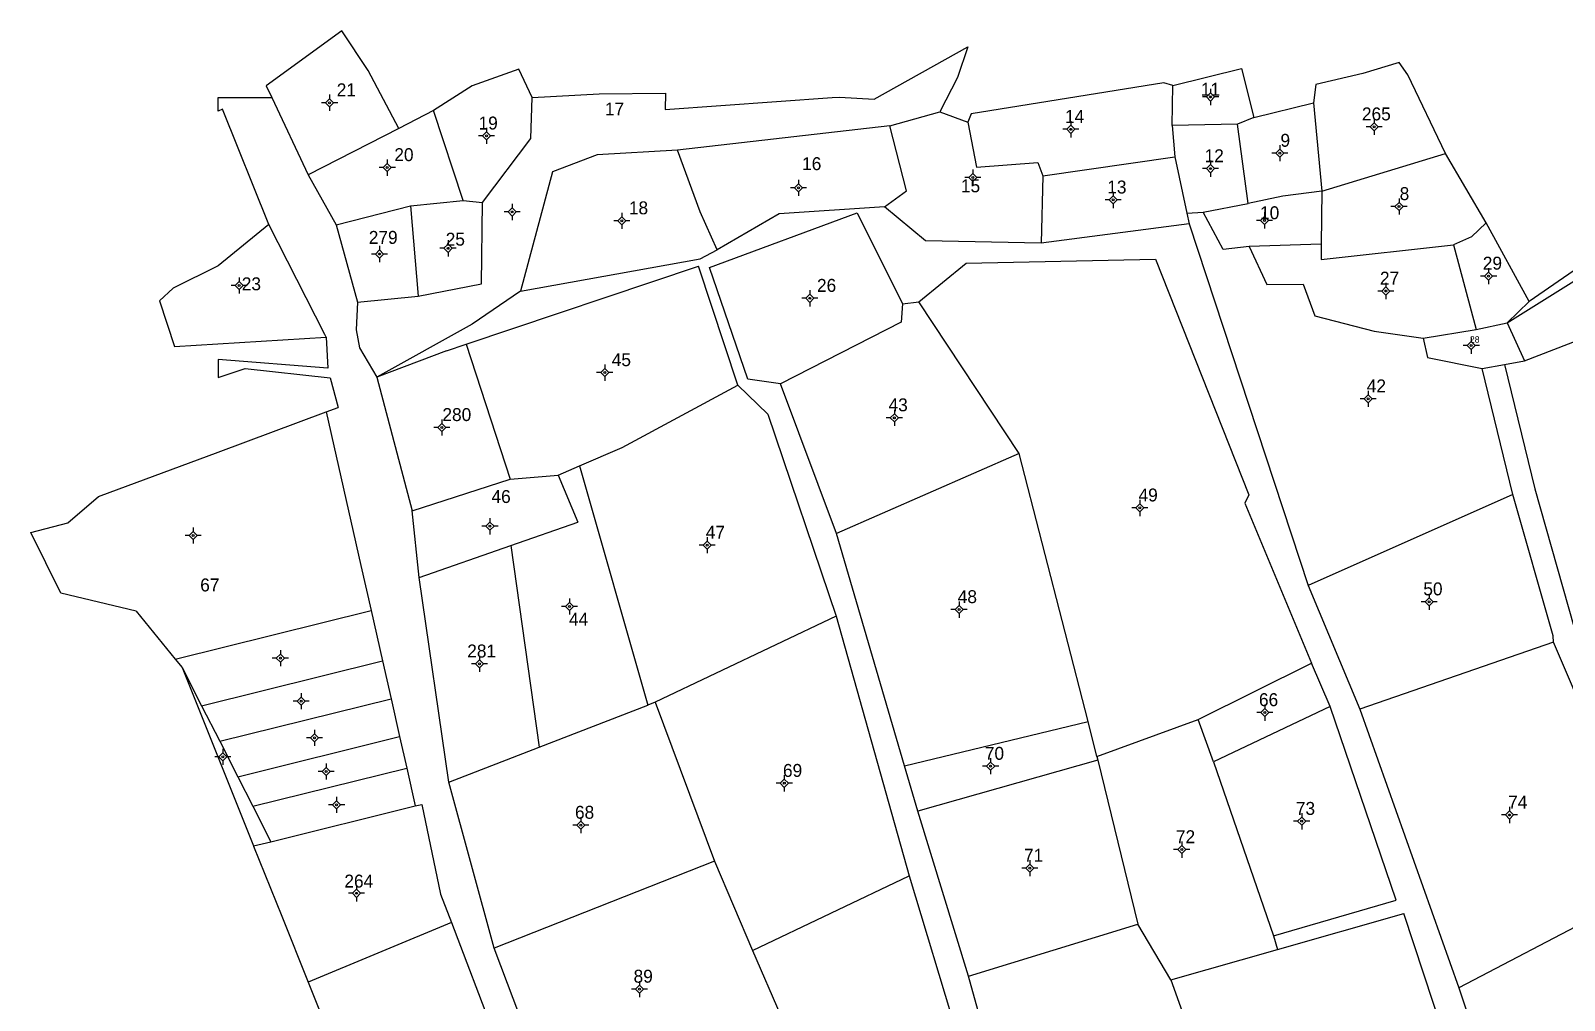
# Model space of a CAD drawing. Extents: x 364958 to 365522, y 1839430 to 1840018.
# Drawn here: x 364971 to 365208.3, y 1839860.4 to 1840010.4 of the extents above; entities that cross this region are included whole.
import ezdxf

# ---------------------------------------------------------------- set-up
doc = ezdxf.new("R2010")
doc.units = 0
for name, color, linetype in [('Level 10', 7, 'Continuous'), ('Level 11', 7, 'Continuous'), ('Level 15', 7, 'Continuous')]:
    doc.layers.add(name, color=color, linetype=linetype)

msp = doc.modelspace()

# ---------------------------------------------------------------- linework, layer by layer
at = {"layer": 'Level 10'}
for p, q in [((365019.16, 1840010.35), (365007.44, 1840001.81)), ((365023.2, 1840004.21), (365019.16, 1840010.35)), ((365101.5, 1839999.78), (365116.02, 1840007.84)), ((365116.02, 1840007.84), (365114.39, 1840003.13)), ((365027.95, 1839995.25), (365023.2, 1840004.21)), ((365046.56, 1840004.38), (365039.32, 1840001.81)), ((365048.62, 1840000), (365046.56, 1840004.38)), ((365147.7, 1840001.89), (365158.36, 1840004.52)), ((365158.36, 1840004.52), (365160.23, 1839996.94)), ((365177.1, 1840003.71), (365169.86, 1840002.01)), ((365182.75, 1840005.45), (365177.1, 1840003.71)), ((365184.05, 1840003.54), (365182.75, 1840005.45)), ((365007.44, 1840001.81), (365008.3, 1840000)), ((365039.32, 1840001.81), (365033.32, 1839998.02)), ((365114.39, 1840003.13), (365111.68, 1839997.8)), ((365146.33, 1840002.3), (365116.53, 1839997.48)), ((365147.7, 1840001.89), (365146.33, 1840002.3)), ((365147.62, 1839995.68), (365147.7, 1840001.89)), ((365169.86, 1840002.01), (365169.49, 1839999.17)), ((365189.89, 1839991.37), (365184.05, 1840003.54)), ((365000, 1839997.9), (365000, 1840000)), ((365000, 1840000), (365008.3, 1840000)), ((365008.3, 1840000), (365013.95, 1839988.07)), ((365048.4, 1839993.69), (365048.62, 1840000)), ((365048.62, 1840000), (365058.94, 1840000.6)), ((365058.94, 1840000.6), (365069.21, 1840000.68)), ((365069.21, 1840000.68), (365069.18, 1839998.19)), ((365069.18, 1839998.19), (365095.03, 1840000)), ((365095.03, 1840000), (365096.17, 1840000.08)), ((365096.17, 1840000.08), (365101.5, 1839999.78)), ((365160.23, 1839996.94), (365169.49, 1839999.17)), ((365169.49, 1839999.17), (365170.76, 1839985.52)), ((365248.58, 1840000), (365202.87, 1839968.48)), ((365000.67, 1839998.23), (365000, 1839997.9)), ((365007.88, 1839980.37), (365000.67, 1839998.23)), ((365033.32, 1839998.02), (365027.95, 1839995.25)), ((365037.91, 1839984.08), (365033.32, 1839998.02)), ((365103.94, 1839995.65), (365111.68, 1839997.8)), ((365111.68, 1839997.8), (365115.98, 1839996.2)), ((365116.53, 1839997.48), (365115.98, 1839996.2)), ((365160.23, 1839996.94), (365157.73, 1839995.89)), ((365027.95, 1839995.25), (365013.95, 1839988.07)), ((365103.94, 1839995.65), (365071.09, 1839991.87)), ((365106.5, 1839985.61), (365103.94, 1839995.65)), ((365115.98, 1839996.2), (365117.34, 1839989.26)), ((365157.73, 1839995.89), (365147.62, 1839995.68)), ((365147.62, 1839995.68), (365148.03, 1839990.87)), ((365159.37, 1839983.64), (365157.73, 1839995.89)), ((365199.46, 1839965.2), (365248.01, 1839995.48)), ((365040.89, 1839983.77), (365048.4, 1839993.69)), ((365071.09, 1839991.87), (365058.67, 1839991.17)), ((365074.59, 1839982.33), (365071.09, 1839991.87)), ((365058.67, 1839991.17), (365051.76, 1839988.52)), ((365117.34, 1839989.26), (365126.82, 1839989.98)), ((365126.82, 1839989.98), (365127.59, 1839987.89)), ((365127.59, 1839987.89), (365148.03, 1839990.87)), ((365148.03, 1839990.87), (365149.9, 1839982.14)), ((365170.76, 1839985.52), (365189.89, 1839991.37)), ((365196.17, 1839980.64), (365189.89, 1839991.37)), ((365013.95, 1839988.07), (365018.29, 1839980.35)), ((365051.76, 1839988.52), (365046.81, 1839970.05)), ((365127.59, 1839987.89), (365127.33, 1839977.5)), ((365103.13, 1839983.11), (365106.5, 1839985.61)), ((365164.71, 1839984.78), (365159.37, 1839983.64)), ((365170.76, 1839985.52), (365164.71, 1839984.78)), ((365170.76, 1839985.52), (365170.67, 1839977.36)), ((365018.29, 1839980.35), (365029.79, 1839983.27)), ((365029.79, 1839983.27), (365037.91, 1839984.08)), ((365029.79, 1839983.27), (365030.94, 1839969.31)), ((365037.91, 1839984.08), (365040.89, 1839983.77)), ((365040.78, 1839971.2), (365040.89, 1839983.77)), ((365077.21, 1839976.46), (365074.59, 1839982.33)), ((365076.02, 1839973.72), (365098.87, 1839982.21)), ((365103.13, 1839983.11), (365086.82, 1839982.01)), ((365098.87, 1839982.21), (365105.9, 1839968.11)), ((365109.46, 1839977.86), (365103.13, 1839983.11)), ((365149.9, 1839982.14), (365152.41, 1839982.3)), ((365152.41, 1839982.3), (365159.37, 1839983.64)), ((365155.5, 1839976.52), (365152.41, 1839982.3)), ((365007.88, 1839980.37), (365000, 1839974)), ((365016.52, 1839963.38), (365007.88, 1839980.37)), ((365018.29, 1839980.35), (365021.56, 1839968.36)), ((365086.82, 1839982.01), (365077.21, 1839976.46)), ((365150.24, 1839980.47), (365127.33, 1839977.5)), ((365149.9, 1839982.14), (365150.24, 1839980.47)), ((365150.24, 1839980.47), (365168.63, 1839924.55)), ((365196.17, 1839980.64), (365193.92, 1839978.45)), ((365202.87, 1839968.48), (365196.17, 1839980.64)), ((365127.33, 1839977.5), (365109.46, 1839977.86)), ((365193.92, 1839978.45), (365191.15, 1839977.22)), ((365046.81, 1839970.05), (365074.59, 1839975.09)), ((365074.59, 1839975.09), (365077.21, 1839976.46)), ((365159.51, 1839976.96), (365155.5, 1839976.52)), ((365170.67, 1839977.36), (365159.51, 1839976.96)), ((365159.51, 1839976.96), (365162.26, 1839971.09)), ((365170.67, 1839977.36), (365170.64, 1839974.97)), ((365170.64, 1839974.97), (365191.15, 1839977.22)), ((365191.15, 1839977.22), (365194.63, 1839964.17)), ((365000, 1839974), (364993.04, 1839970.54)), ((365038.4, 1839961.9), (365074.34, 1839973.94)), ((365080.44, 1839955.53), (365074.34, 1839973.94)), ((365081.94, 1839956.49), (365076.02, 1839973.72)), ((365108.44, 1839968.42), (365115.73, 1839974.39)), ((365115.73, 1839974.39), (365145.03, 1839975)), ((365145.03, 1839975), (365159.45, 1839938.57)), ((364993.04, 1839970.54), (364990.92, 1839968.6)), ((365030.94, 1839969.31), (365040.78, 1839971.2)), ((365162.26, 1839971.09), (365167.9, 1839971.15)), ((365167.9, 1839971.15), (365169.69, 1839966.27)), ((364990.92, 1839968.6), (364993.27, 1839961.5)), ((365021.56, 1839968.36), (365021.37, 1839964.07)), ((365021.56, 1839968.36), (365030.94, 1839969.31)), ((365046.81, 1839970.05), (365039.3, 1839964.96)), ((365105.9, 1839968.11), (365105.7, 1839965.3)), ((365105.9, 1839968.11), (365108.44, 1839968.42)), ((365123.92, 1839944.99), (365108.44, 1839968.42)), ((365199.46, 1839965.2), (365202.87, 1839968.48)), ((365169.69, 1839966.27), (365178.84, 1839963.89)), ((365202.11, 1839959.31), (365221.9, 1839966.92)), ((365016.73, 1839962.96), (365016.52, 1839963.38)), ((365021.37, 1839964.07), (365021.9, 1839961.3)), ((365039.3, 1839964.96), (365024.58, 1839956.8)), ((365105.7, 1839965.3), (365087.03, 1839955.73)), ((365178.84, 1839963.89), (365186.47, 1839962.83)), ((365186.47, 1839962.83), (365194.63, 1839964.17)), ((365194.63, 1839964.17), (365199.46, 1839965.2)), ((365199.46, 1839965.2), (365202.11, 1839959.31)), ((364993.27, 1839961.5), (365016.73, 1839962.96)), ((365016.73, 1839962.96), (365017.01, 1839958.16)), ((365021.9, 1839961.3), (365024.58, 1839956.8)), ((365035.32, 1839960.87), (365024.58, 1839956.8)), ((365035.32, 1839960.87), (365038.4, 1839961.9)), ((365038.4, 1839961.9), (365045.19, 1839941.02)), ((365186.47, 1839962.83), (365187.13, 1839959.82)), ((365017.01, 1839958.16), (365000, 1839959.49)), ((365000, 1839959.49), (365000, 1839956.74)), ((365187.13, 1839959.82), (365195.58, 1839958.13)), ((365195.58, 1839958.13), (365199.02, 1839958.75)), ((365199.02, 1839958.75), (365202.11, 1839959.31)), ((365199.02, 1839958.75), (365203.72, 1839939.49)), ((365000, 1839956.74), (365004.22, 1839958.12)), ((365004.22, 1839958.12), (365017.33, 1839956.69)), ((365017.33, 1839956.69), (365018.59, 1839952.08)), ((365024.58, 1839956.8), (365030.04, 1839936.09)), ((365087.03, 1839955.73), (365081.94, 1839956.49)), ((365200.32, 1839938.66), (365195.58, 1839958.13)), ((365062.5, 1839945.9), (365080.44, 1839955.53)), ((365080.44, 1839955.53), (365085.06, 1839951.05)), ((365095.7, 1839932.59), (365087.03, 1839955.73)), ((365000, 1839945.17), (365016.74247, 1839951.39326)), ((365016.74247, 1839951.39326), (365018.59, 1839952.08)), ((365016.74247, 1839951.39326), (365022.11, 1839927.68)), ((365085.06, 1839951.05), (365095.63, 1839919.81)), ((364981.51, 1839938.3), (365000, 1839945.17)), ((365055.9, 1839943.05), (365062.5, 1839945.9)), ((365123.92, 1839944.99), (365095.7, 1839932.59)), ((365134.6, 1839903.55), (365123.92, 1839944.99)), ((365052.62, 1839941.63), (365055.9, 1839943.05)), ((365055.9, 1839943.05), (365066.47, 1839906.08)), ((365030.04, 1839936.09), (365045.19, 1839941.02)), ((365045.19, 1839941.02), (365052.62, 1839941.63)), ((365052.62, 1839941.63), (365055.68, 1839934.36)), ((364976.76, 1839934.26), (364981.51, 1839938.3)), ((365159.45, 1839938.57), (365158.83, 1839937.32)), ((365158.83, 1839937.32), (365169.15, 1839912.54)), ((365200.32, 1839938.66), (365168.63, 1839924.55)), ((365206.57, 1839916.77), (365200.32, 1839938.66)), ((365203.72, 1839939.49), (365209.75, 1839918.22)), ((365031.11, 1839925.82), (365030.04, 1839936.09)), ((364971.01, 1839932.77), (364976.76, 1839934.26)), ((364975.67, 1839923.38), (364971.01, 1839932.77)), ((365045.28, 1839930.74), (365055.68, 1839934.36)), ((365106.2, 1839896.69), (365095.7, 1839932.59)), ((365031.11, 1839925.82), (365045.28, 1839930.74)), ((365045.28, 1839930.74), (365049.68, 1839899.58)), ((365022.11, 1839927.68), (365023.68318, 1839920.71079)), ((365035.69, 1839894.16), (365031.11, 1839925.82)), ((364987.34, 1839920.57), (364975.67, 1839923.38)), ((365168.63, 1839924.55), (365176.64, 1839905.43)), ((364987.34, 1839920.57), (364993.36424, 1839913.19857)), ((364993.36424, 1839913.19857), (365023.68318, 1839920.71079)), ((365023.68318, 1839920.71079), (365025.44654, 1839912.89914)), ((365095.63, 1839919.81), (365067.65, 1839906.54)), ((365095.63, 1839919.81), (365106.92, 1839879.69)), ((365206.61, 1839915.79), (365176.64, 1839905.43)), ((365206.61, 1839915.79), (365206.57, 1839916.77)), ((365212.6, 1839901.83), (365206.61, 1839915.79)), ((364993.36424, 1839913.19857), (364994.45, 1839911.87)), ((364994.45, 1839911.87), (365005.5, 1839884.29)), ((364994.45, 1839911.87), (364997.46001, 1839905.96616)), ((364997.46001, 1839905.96616), (365025.44654, 1839912.89914)), ((365025.44654, 1839912.89914), (365026.76705, 1839907.04927)), ((365151.65, 1839903.87), (365169.15, 1839912.54)), ((365172.08, 1839905.83), (365169.15, 1839912.54)), ((365000.25739, 1839900.4794), (365026.76705, 1839907.04927)), ((365026.76705, 1839907.04927), (365028.08756, 1839901.1994)), ((365067.65, 1839906.54), (365066.47, 1839906.08)), ((365067.65, 1839906.54), (365076.8, 1839881.92)), ((364997.46001, 1839905.96616), (365000.25739, 1839900.4794)), ((365049.68, 1839899.58), (365066.47, 1839906.08)), ((365172.08, 1839905.83), (365154.02, 1839897.28)), ((365182.29, 1839875.92), (365172.08, 1839905.83)), ((365176.64, 1839905.43), (365191.94, 1839862.37)), ((365106.2, 1839896.69), (365134.6, 1839903.55)), ((365135.98, 1839898.12), (365134.6, 1839903.55)), ((365135.98, 1839898.12), (365151.65, 1839903.87)), ((365154.02, 1839897.28), (365151.65, 1839903.87)), ((365000.25739, 1839900.4794), (365003.05365, 1839894.99481)), ((365003.05365, 1839894.99481), (365028.08756, 1839901.1994)), ((365028.08756, 1839901.1994), (365029.18692, 1839896.32924)), ((365035.69, 1839894.16), (365049.68, 1839899.58)), ((365136.12, 1839897.54), (365108.28, 1839889.68)), ((365135.98, 1839898.12), (365136.12, 1839897.54)), ((365136.12, 1839897.54), (365142.32, 1839872.22)), ((365154.02, 1839897.28), (365163.28, 1839870.39)), ((365003.05365, 1839894.99481), (365005.38178, 1839890.42842)), ((365005.38178, 1839890.42842), (365029.18692, 1839896.32924)), ((365029.18692, 1839896.32924), (365030.50743, 1839890.47936)), ((365108.28, 1839889.68), (365106.2, 1839896.69)), ((365042.74, 1839868.47), (365035.69, 1839894.16)), ((365005.38178, 1839890.42842), (365008.17902, 1839884.94192)), ((365008.17902, 1839884.94192), (365030.50743, 1839890.47936)), ((365030.50743, 1839890.47936), (365031.50242, 1839890.72612)), ((365031.50242, 1839890.72612), (365034.42, 1839876.86)), ((365116.11, 1839864.17), (365108.28, 1839889.68)), ((365005.5, 1839884.29), (365008.17902, 1839884.94192)), ((365005.5, 1839884.29), (365005.50455, 1839884.27865)), ((365005.50455, 1839884.27865), (365009.85, 1839873.43)), ((365076.8, 1839881.92), (365042.74, 1839868.47)), ((365076.8, 1839881.92), (365082.71, 1839868.14)), ((365082.71, 1839868.14), (365106.92, 1839879.69)), ((365106.92, 1839879.69), (365117.85, 1839843.44)), ((365034.42, 1839876.86), (365036.1, 1839872.47)), ((365163.28, 1839870.39), (365182.29, 1839875.92)), ((365221.23, 1839877.63), (365191.94, 1839862.37)), ((365009.85, 1839873.43), (365013.94, 1839863.22)), ((365163.92, 1839868.29), (365183.44, 1839873.84)), ((365194.61, 1839840.06), (365183.44, 1839873.84)), ((365036.1, 1839872.47), (365013.94, 1839863.22)), ((365036.1, 1839872.47), (365052.9991, 1839828.28236)), ((365116.11, 1839864.17), (365142.32, 1839872.22)), ((365147.42, 1839863.59), (365142.32, 1839872.22)), ((365052.55, 1839842.38), (365042.74, 1839868.47)), ((365163.28, 1839870.39), (365163.92, 1839868.29)), ((365082.71, 1839868.14), (365087.05, 1839858.03)), ((365147.42, 1839863.59), (365163.92, 1839868.29)), ((365122.49, 1839841.1), (365116.11, 1839864.17)), ((365147.42, 1839863.59), (365152.57, 1839849.26)), ((365013.94, 1839863.22), (365021, 1839845.58)), ((365191.94, 1839862.37), (365201.98, 1839832.9))]:
    msp.add_line(p, q, dxfattribs=at)
at = {"layer": 'Level 11'}
for p, q in [((365153.56, 1840001.35), (365153.56, 1840000.725)), ((365016.635, 1839999.21), (365016.01, 1839999.21)), ((365017.26, 1839999.835), (365016.635, 1839999.21)), ((365016.635, 1839999.21), (365017.26, 1839998.585)), ((365017.26, 1840000.46), (365017.26, 1839999.835)), ((365017.885, 1839999.21), (365017.26, 1839999.835)), ((365017.26, 1839998.585), (365017.885, 1839999.21)), ((365018.51, 1839999.21), (365017.885, 1839999.21)), ((365152.935, 1840000.1), (365152.31, 1840000.1)), ((365153.56, 1840000.725), (365152.935, 1840000.1)), ((365152.935, 1840000.1), (365153.56, 1839999.475)), ((365154.185, 1840000.1), (365153.56, 1840000.725)), ((365153.56, 1839999.475), (365154.185, 1840000.1)), ((365153.56, 1839999.475), (365153.56, 1839998.85)), ((365154.81, 1840000.1), (365154.185, 1840000.1)), ((365017.26, 1839998.585), (365017.26, 1839997.96)), ((365178.87, 1839996.73), (365178.87, 1839996.105)), ((365040.895, 1839994.08), (365040.27, 1839994.08)), ((365041.52, 1839994.705), (365040.895, 1839994.08)), ((365040.895, 1839994.08), (365041.52, 1839993.455)), ((365041.52, 1839995.33), (365041.52, 1839994.705)), ((365042.145, 1839994.08), (365041.52, 1839994.705)), ((365041.52, 1839993.455), (365042.145, 1839994.08)), ((365042.77, 1839994.08), (365042.145, 1839994.08)), ((365131.305, 1839995.1), (365130.68, 1839995.1)), ((365131.93, 1839995.725), (365131.305, 1839995.1)), ((365131.305, 1839995.1), (365131.93, 1839994.475)), ((365131.93, 1839996.35), (365131.93, 1839995.725)), ((365132.555, 1839995.1), (365131.93, 1839995.725)), ((365131.93, 1839994.475), (365132.555, 1839995.1)), ((365131.93, 1839994.475), (365131.93, 1839993.85)), ((365133.18, 1839995.1), (365132.555, 1839995.1)), ((365178.245, 1839995.48), (365177.62, 1839995.48)), ((365178.87, 1839996.105), (365178.245, 1839995.48)), ((365178.245, 1839995.48), (365178.87, 1839994.855)), ((365179.495, 1839995.48), (365178.87, 1839996.105)), ((365178.87, 1839994.855), (365179.495, 1839995.48)), ((365178.87, 1839994.855), (365178.87, 1839994.23)), ((365180.12, 1839995.48), (365179.495, 1839995.48)), ((365041.52, 1839993.455), (365041.52, 1839992.83)), ((365164.27, 1839992.025), (365163.645, 1839991.4)), ((365164.27, 1839992.65), (365164.27, 1839992.025)), ((365164.895, 1839991.4), (365164.27, 1839992.025)), ((365026.18, 1839989.805), (365025.555, 1839989.18)), ((365026.18, 1839990.43), (365026.18, 1839989.805)), ((365026.805, 1839989.18), (365026.18, 1839989.805)), ((365153.54, 1839989.645), (365152.915, 1839989.02)), ((365153.54, 1839990.27), (365153.54, 1839989.645)), ((365154.165, 1839989.02), (365153.54, 1839989.645)), ((365163.645, 1839991.4), (365163.02, 1839991.4)), ((365163.645, 1839991.4), (365164.27, 1839990.775)), ((365164.27, 1839990.775), (365164.895, 1839991.4)), ((365164.27, 1839990.775), (365164.27, 1839990.15)), ((365165.52, 1839991.4), (365164.895, 1839991.4)), ((365025.555, 1839989.18), (365024.93, 1839989.18)), ((365025.555, 1839989.18), (365026.18, 1839988.555)), ((365026.18, 1839988.555), (365026.805, 1839989.18)), ((365026.18, 1839988.555), (365026.18, 1839987.93)), ((365027.43, 1839989.18), (365026.805, 1839989.18)), ((365089.8, 1839987.31), (365089.8, 1839986.685)), ((365116.155, 1839987.65), (365115.53, 1839987.65)), ((365116.78, 1839988.275), (365116.155, 1839987.65)), ((365116.155, 1839987.65), (365116.78, 1839987.025)), ((365116.78, 1839988.9), (365116.78, 1839988.275)), ((365117.405, 1839987.65), (365116.78, 1839988.275)), ((365116.78, 1839987.025), (365117.405, 1839987.65)), ((365116.78, 1839987.025), (365116.78, 1839986.4)), ((365118.03, 1839987.65), (365117.405, 1839987.65)), ((365152.915, 1839989.02), (365152.29, 1839989.02)), ((365152.915, 1839989.02), (365153.54, 1839988.395)), ((365153.54, 1839988.395), (365154.165, 1839989.02)), ((365153.54, 1839988.395), (365153.54, 1839987.77)), ((365154.79, 1839989.02), (365154.165, 1839989.02)), ((365089.175, 1839986.06), (365088.55, 1839986.06)), ((365089.8, 1839986.685), (365089.175, 1839986.06)), ((365089.175, 1839986.06), (365089.8, 1839985.435)), ((365090.425, 1839986.06), (365089.8, 1839986.685)), ((365089.8, 1839985.435), (365090.425, 1839986.06)), ((365089.8, 1839985.435), (365089.8, 1839984.81)), ((365091.05, 1839986.06), (365090.425, 1839986.06)), ((365138.48, 1839984.805), (365137.855, 1839984.18)), ((365138.48, 1839985.43), (365138.48, 1839984.805)), ((365139.105, 1839984.18), (365138.48, 1839984.805)), ((365044.865, 1839982.32), (365044.24, 1839982.32)), ((365045.49, 1839982.945), (365044.865, 1839982.32)), ((365044.865, 1839982.32), (365045.49, 1839981.695)), ((365045.49, 1839983.57), (365045.49, 1839982.945)), ((365046.115, 1839982.32), (365045.49, 1839982.945)), ((365045.49, 1839981.695), (365046.115, 1839982.32)), ((365046.74, 1839982.32), (365046.115, 1839982.32)), ((365062.47, 1839982.21), (365062.47, 1839981.585)), ((365137.855, 1839984.18), (365137.23, 1839984.18)), ((365137.855, 1839984.18), (365138.48, 1839983.555)), ((365138.48, 1839983.555), (365139.105, 1839984.18)), ((365138.48, 1839983.555), (365138.48, 1839982.93)), ((365139.73, 1839984.18), (365139.105, 1839984.18)), ((365161.9, 1839982.27), (365161.9, 1839981.645)), ((365182.085, 1839983.17), (365181.46, 1839983.17)), ((365182.71, 1839983.795), (365182.085, 1839983.17)), ((365182.085, 1839983.17), (365182.71, 1839982.545)), ((365182.71, 1839984.42), (365182.71, 1839983.795)), ((365183.335, 1839983.17), (365182.71, 1839983.795)), ((365182.71, 1839982.545), (365183.335, 1839983.17)), ((365182.71, 1839982.545), (365182.71, 1839981.92)), ((365183.96, 1839983.17), (365183.335, 1839983.17)), ((365045.49, 1839981.695), (365045.49, 1839981.07)), ((365061.845, 1839980.96), (365061.22, 1839980.96)), ((365062.47, 1839981.585), (365061.845, 1839980.96)), ((365061.845, 1839980.96), (365062.47, 1839980.335)), ((365063.095, 1839980.96), (365062.47, 1839981.585)), ((365062.47, 1839980.335), (365063.095, 1839980.96)), ((365062.47, 1839980.335), (365062.47, 1839979.71)), ((365063.72, 1839980.96), (365063.095, 1839980.96)), ((365161.275, 1839981.02), (365160.65, 1839981.02)), ((365161.9, 1839981.645), (365161.275, 1839981.02)), ((365161.275, 1839981.02), (365161.9, 1839980.395)), ((365162.525, 1839981.02), (365161.9, 1839981.645)), ((365161.9, 1839980.395), (365162.525, 1839981.02)), ((365161.9, 1839980.395), (365161.9, 1839979.77)), ((365163.15, 1839981.02), (365162.525, 1839981.02)), ((365035.58, 1839977.95), (365035.58, 1839977.325)), ((365024.345, 1839975.82), (365023.72, 1839975.82)), ((365024.97, 1839976.445), (365024.345, 1839975.82)), ((365024.345, 1839975.82), (365024.97, 1839975.195)), ((365024.97, 1839977.07), (365024.97, 1839976.445)), ((365025.595, 1839975.82), (365024.97, 1839976.445)), ((365024.97, 1839975.195), (365025.595, 1839975.82)), ((365024.97, 1839975.195), (365024.97, 1839974.57)), ((365026.22, 1839975.82), (365025.595, 1839975.82)), ((365034.955, 1839976.7), (365034.33, 1839976.7)), ((365035.58, 1839977.325), (365034.955, 1839976.7)), ((365034.955, 1839976.7), (365035.58, 1839976.075)), ((365036.205, 1839976.7), (365035.58, 1839977.325)), ((365035.58, 1839976.075), (365036.205, 1839976.7)), ((365035.58, 1839976.075), (365035.58, 1839975.45)), ((365036.83, 1839976.7), (365036.205, 1839976.7)), ((365196.57, 1839973.025), (365195.945, 1839972.4)), ((365196.57, 1839973.65), (365196.57, 1839973.025)), ((365197.195, 1839972.4), (365196.57, 1839973.025)), ((365002.635, 1839970.94), (365002.01, 1839970.94)), ((365003.26, 1839971.565), (365002.635, 1839970.94)), ((365002.635, 1839970.94), (365003.26, 1839970.315)), ((365003.26, 1839972.19), (365003.26, 1839971.565)), ((365003.885, 1839970.94), (365003.26, 1839971.565)), ((365003.26, 1839970.315), (365003.885, 1839970.94)), ((365004.51, 1839970.94), (365003.885, 1839970.94)), ((365180.67, 1839970.725), (365180.045, 1839970.1)), ((365180.67, 1839971.35), (365180.67, 1839970.725)), ((365181.295, 1839970.1), (365180.67, 1839970.725)), ((365195.945, 1839972.4), (365195.32, 1839972.4)), ((365195.945, 1839972.4), (365196.57, 1839971.775)), ((365196.57, 1839971.775), (365197.195, 1839972.4)), ((365196.57, 1839971.775), (365196.57, 1839971.15)), ((365197.82, 1839972.4), (365197.195, 1839972.4)), ((365003.26, 1839970.315), (365003.26, 1839969.69)), ((365090.935, 1839968.97), (365090.31, 1839968.97)), ((365091.56, 1839969.595), (365090.935, 1839968.97)), ((365090.935, 1839968.97), (365091.56, 1839968.345)), ((365091.56, 1839970.22), (365091.56, 1839969.595)), ((365092.185, 1839968.97), (365091.56, 1839969.595)), ((365091.56, 1839968.345), (365092.185, 1839968.97)), ((365091.56, 1839968.345), (365091.56, 1839967.72)), ((365092.81, 1839968.97), (365092.185, 1839968.97)), ((365180.045, 1839970.1), (365179.42, 1839970.1)), ((365180.045, 1839970.1), (365180.67, 1839969.475)), ((365180.67, 1839969.475), (365181.295, 1839970.1)), ((365180.67, 1839969.475), (365180.67, 1839968.85)), ((365181.92, 1839970.1), (365181.295, 1839970.1)), ((365193.265, 1839961.66), (365192.64, 1839961.66)), ((365193.89, 1839962.285), (365193.265, 1839961.66)), ((365193.265, 1839961.66), (365193.89, 1839961.035)), ((365193.89, 1839962.91), (365193.89, 1839962.285)), ((365194.515, 1839961.66), (365193.89, 1839962.285)), ((365193.89, 1839961.035), (365194.515, 1839961.66)), ((365193.89, 1839961.035), (365193.89, 1839960.41)), ((365195.14, 1839961.66), (365194.515, 1839961.66)), ((365059.82, 1839958.73), (365059.82, 1839958.105)), ((365059.195, 1839957.48), (365058.57, 1839957.48)), ((365059.82, 1839958.105), (365059.195, 1839957.48)), ((365059.195, 1839957.48), (365059.82, 1839956.855)), ((365060.445, 1839957.48), (365059.82, 1839958.105)), ((365059.82, 1839956.855), (365060.445, 1839957.48)), ((365059.82, 1839956.855), (365059.82, 1839956.23)), ((365061.07, 1839957.48), (365060.445, 1839957.48)), ((365177.93, 1839954.045), (365177.305, 1839953.42)), ((365177.93, 1839954.67), (365177.93, 1839954.045)), ((365178.555, 1839953.42), (365177.93, 1839954.045)), ((365104.63, 1839951.75), (365104.63, 1839951.125)), ((365177.305, 1839953.42), (365176.68, 1839953.42)), ((365177.305, 1839953.42), (365177.93, 1839952.795)), ((365177.93, 1839952.795), (365178.555, 1839953.42)), ((365177.93, 1839952.795), (365177.93, 1839952.17)), ((365179.18, 1839953.42), (365178.555, 1839953.42)), ((365033.995, 1839949), (365033.37, 1839949)), ((365034.62, 1839949.625), (365033.995, 1839949)), ((365033.995, 1839949), (365034.62, 1839948.375)), ((365034.62, 1839950.25), (365034.62, 1839949.625)), ((365035.245, 1839949), (365034.62, 1839949.625)), ((365034.62, 1839948.375), (365035.245, 1839949)), ((365035.87, 1839949), (365035.245, 1839949)), ((365104.005, 1839950.5), (365103.38, 1839950.5)), ((365104.63, 1839951.125), (365104.005, 1839950.5)), ((365104.005, 1839950.5), (365104.63, 1839949.875)), ((365105.255, 1839950.5), (365104.63, 1839951.125)), ((365104.63, 1839949.875), (365105.255, 1839950.5)), ((365104.63, 1839949.875), (365104.63, 1839949.25)), ((365105.88, 1839950.5), (365105.255, 1839950.5)), ((365034.62, 1839948.375), (365034.62, 1839947.75)), ((365142.62, 1839937.185), (365141.995, 1839936.56)), ((365142.62, 1839937.81), (365142.62, 1839937.185)), ((365143.245, 1839936.56), (365142.62, 1839937.185)), ((365042.07, 1839934.97), (365042.07, 1839934.345)), ((365141.995, 1839936.56), (365141.37, 1839936.56)), ((365141.995, 1839936.56), (365142.62, 1839935.935)), ((365142.62, 1839935.935), (365143.245, 1839936.56)), ((365142.62, 1839935.935), (365142.62, 1839935.31)), ((365143.87, 1839936.56), (365143.245, 1839936.56)), ((364996.16, 1839932.925), (364995.535, 1839932.3)), ((364996.16, 1839933.55), (364996.16, 1839932.925)), ((364996.785, 1839932.3), (364996.16, 1839932.925)), ((365041.445, 1839933.72), (365040.82, 1839933.72)), ((365042.07, 1839934.345), (365041.445, 1839933.72)), ((365041.445, 1839933.72), (365042.07, 1839933.095)), ((365042.695, 1839933.72), (365042.07, 1839934.345)), ((365042.07, 1839933.095), (365042.695, 1839933.72)), ((365042.07, 1839933.095), (365042.07, 1839932.47)), ((365043.32, 1839933.72), (365042.695, 1839933.72)), ((364995.535, 1839932.3), (364994.91, 1839932.3)), ((364995.535, 1839932.3), (364996.16, 1839931.675)), ((364996.16, 1839931.675), (364996.785, 1839932.3)), ((364996.16, 1839931.675), (364996.16, 1839931.05)), ((364997.41, 1839932.3), (364996.785, 1839932.3)), ((365075.035, 1839930.81), (365074.41, 1839930.81)), ((365075.66, 1839931.435), (365075.035, 1839930.81)), ((365075.035, 1839930.81), (365075.66, 1839930.185)), ((365075.66, 1839932.06), (365075.66, 1839931.435)), ((365076.285, 1839930.81), (365075.66, 1839931.435)), ((365075.66, 1839930.185), (365076.285, 1839930.81)), ((365075.66, 1839930.185), (365075.66, 1839929.56)), ((365076.91, 1839930.81), (365076.285, 1839930.81)), ((365187.37, 1839923.29), (365187.37, 1839922.665)), ((365053.735, 1839921.32), (365053.11, 1839921.32)), ((365054.36, 1839921.945), (365053.735, 1839921.32)), ((365053.735, 1839921.32), (365054.36, 1839920.695)), ((365054.36, 1839922.57), (365054.36, 1839921.945)), ((365054.985, 1839921.32), (365054.36, 1839921.945)), ((365054.36, 1839920.695), (365054.985, 1839921.32)), ((365054.36, 1839920.695), (365054.36, 1839920.07)), ((365055.61, 1839921.32), (365054.985, 1839921.32)), ((365114.015, 1839920.84), (365113.39, 1839920.84)), ((365114.64, 1839921.465), (365114.015, 1839920.84)), ((365114.015, 1839920.84), (365114.64, 1839920.215)), ((365114.64, 1839922.09), (365114.64, 1839921.465)), ((365115.265, 1839920.84), (365114.64, 1839921.465)), ((365114.64, 1839920.215), (365115.265, 1839920.84)), ((365115.89, 1839920.84), (365115.265, 1839920.84)), ((365186.745, 1839922.04), (365186.12, 1839922.04)), ((365187.37, 1839922.665), (365186.745, 1839922.04)), ((365186.745, 1839922.04), (365187.37, 1839921.415)), ((365187.995, 1839922.04), (365187.37, 1839922.665)), ((365187.37, 1839921.415), (365187.995, 1839922.04)), ((365187.37, 1839921.415), (365187.37, 1839920.79)), ((365188.62, 1839922.04), (365187.995, 1839922.04)), ((365114.64, 1839920.215), (365114.64, 1839919.59)), ((365009.64, 1839913.965), (365009.015, 1839913.34)), ((365009.64, 1839914.59), (365009.64, 1839913.965)), ((365010.265, 1839913.34), (365009.64, 1839913.965)), ((365040.45, 1839913.7), (365040.45, 1839913.075)), ((365009.015, 1839913.34), (365008.39, 1839913.34)), ((365009.015, 1839913.34), (365009.64, 1839912.715)), ((365009.64, 1839912.715), (365010.265, 1839913.34)), ((365009.64, 1839912.715), (365009.64, 1839912.09)), ((365010.89, 1839913.34), (365010.265, 1839913.34)), ((365039.825, 1839912.45), (365039.2, 1839912.45)), ((365040.45, 1839913.075), (365039.825, 1839912.45)), ((365039.825, 1839912.45), (365040.45, 1839911.825)), ((365041.075, 1839912.45), (365040.45, 1839913.075)), ((365040.45, 1839911.825), (365041.075, 1839912.45)), ((365040.45, 1839911.825), (365040.45, 1839911.2)), ((365041.7, 1839912.45), (365041.075, 1839912.45)), ((365012.225, 1839906.69), (365011.6, 1839906.69)), ((365012.85, 1839907.315), (365012.225, 1839906.69)), ((365012.225, 1839906.69), (365012.85, 1839906.065)), ((365012.85, 1839907.94), (365012.85, 1839907.315)), ((365013.475, 1839906.69), (365012.85, 1839907.315)), ((365012.85, 1839906.065), (365013.475, 1839906.69)), ((365014.1, 1839906.69), (365013.475, 1839906.69)), ((365012.85, 1839906.065), (365012.85, 1839905.44)), ((365161.315, 1839904.91), (365160.69, 1839904.91)), ((365161.94, 1839905.535), (365161.315, 1839904.91)), ((365161.315, 1839904.91), (365161.94, 1839904.285)), ((365161.94, 1839906.16), (365161.94, 1839905.535)), ((365162.565, 1839904.91), (365161.94, 1839905.535)), ((365161.94, 1839904.285), (365162.565, 1839904.91)), ((365161.94, 1839904.285), (365161.94, 1839903.66)), ((365163.19, 1839904.91), (365162.565, 1839904.91)), ((365014.91, 1839901.645), (365014.285, 1839901.02)), ((365014.91, 1839902.27), (365014.91, 1839901.645)), ((365015.535, 1839901.02), (365014.91, 1839901.645)), ((365000.73, 1839899.33), (365000.73, 1839898.705)), ((365014.285, 1839901.02), (365013.66, 1839901.02)), ((365014.285, 1839901.02), (365014.91, 1839900.395)), ((365014.91, 1839900.395), (365015.535, 1839901.02)), ((365014.91, 1839900.395), (365014.91, 1839899.77)), ((365016.16, 1839901.02), (365015.535, 1839901.02)), ((365000.105, 1839898.08), (364999.48, 1839898.08)), ((365000.73, 1839898.705), (365000.105, 1839898.08)), ((365000.105, 1839898.08), (365000.73, 1839897.455)), ((365001.355, 1839898.08), (365000.73, 1839898.705)), ((365000.73, 1839897.455), (365001.355, 1839898.08)), ((365000.73, 1839897.455), (365000.73, 1839896.83)), ((365001.98, 1839898.08), (365001.355, 1839898.08)), ((365016.73, 1839897.06), (365016.73, 1839896.435)), ((365119.53, 1839897.245), (365118.905, 1839896.62)), ((365119.53, 1839897.87), (365119.53, 1839897.245)), ((365120.155, 1839896.62), (365119.53, 1839897.245)), ((365016.105, 1839895.81), (365015.48, 1839895.81)), ((365016.73, 1839896.435), (365016.105, 1839895.81)), ((365016.105, 1839895.81), (365016.73, 1839895.185)), ((365017.355, 1839895.81), (365016.73, 1839896.435)), ((365016.73, 1839895.185), (365017.355, 1839895.81)), ((365016.73, 1839895.185), (365016.73, 1839894.56)), ((365017.98, 1839895.81), (365017.355, 1839895.81)), ((365087.61, 1839894.605), (365086.985, 1839893.98)), ((365087.61, 1839895.23), (365087.61, 1839894.605)), ((365088.235, 1839893.98), (365087.61, 1839894.605)), ((365118.905, 1839896.62), (365118.28, 1839896.62)), ((365118.905, 1839896.62), (365119.53, 1839895.995)), ((365119.53, 1839895.995), (365120.155, 1839896.62)), ((365119.53, 1839895.995), (365119.53, 1839895.37)), ((365120.78, 1839896.62), (365120.155, 1839896.62)), ((365086.985, 1839893.98), (365086.36, 1839893.98)), ((365086.985, 1839893.98), (365087.61, 1839893.355)), ((365087.61, 1839893.355), (365088.235, 1839893.98)), ((365087.61, 1839893.355), (365087.61, 1839892.73)), ((365088.86, 1839893.98), (365088.235, 1839893.98)), ((365017.715, 1839890.64), (365017.09, 1839890.64)), ((365018.34, 1839891.265), (365017.715, 1839890.64)), ((365017.715, 1839890.64), (365018.34, 1839890.015)), ((365018.34, 1839891.89), (365018.34, 1839891.265)), ((365018.965, 1839890.64), (365018.34, 1839891.265)), ((365018.34, 1839890.015), (365018.965, 1839890.64)), ((365018.34, 1839890.015), (365018.34, 1839889.39)), ((365019.59, 1839890.64), (365018.965, 1839890.64)), ((365199.8, 1839889.705), (365199.175, 1839889.08)), ((365199.8, 1839890.33), (365199.8, 1839889.705)), ((365200.425, 1839889.08), (365199.8, 1839889.705)), ((365055.495, 1839887.5), (365054.87, 1839887.5)), ((365056.12, 1839888.125), (365055.495, 1839887.5)), ((365055.495, 1839887.5), (365056.12, 1839886.875)), ((365056.12, 1839888.75), (365056.12, 1839888.125)), ((365056.745, 1839887.5), (365056.12, 1839888.125)), ((365056.12, 1839886.875), (365056.745, 1839887.5)), ((365057.37, 1839887.5), (365056.745, 1839887.5)), ((365167.025, 1839888.11), (365166.4, 1839888.11)), ((365167.65, 1839888.735), (365167.025, 1839888.11)), ((365167.025, 1839888.11), (365167.65, 1839887.485)), ((365167.65, 1839889.36), (365167.65, 1839888.735)), ((365168.275, 1839888.11), (365167.65, 1839888.735)), ((365167.65, 1839887.485), (365168.275, 1839888.11)), ((365167.65, 1839887.485), (365167.65, 1839886.86)), ((365168.9, 1839888.11), (365168.275, 1839888.11)), ((365199.175, 1839889.08), (365198.55, 1839889.08)), ((365199.175, 1839889.08), (365199.8, 1839888.455)), ((365199.8, 1839888.455), (365200.425, 1839889.08)), ((365199.8, 1839888.455), (365199.8, 1839887.83)), ((365201.05, 1839889.08), (365200.425, 1839889.08)), ((365056.12, 1839886.875), (365056.12, 1839886.25)), ((365149.09, 1839884.98), (365149.09, 1839884.355)), ((365148.465, 1839883.73), (365147.84, 1839883.73)), ((365149.09, 1839884.355), (365148.465, 1839883.73)), ((365148.465, 1839883.73), (365149.09, 1839883.105)), ((365149.715, 1839883.73), (365149.09, 1839884.355)), ((365149.09, 1839883.105), (365149.715, 1839883.73)), ((365149.09, 1839883.105), (365149.09, 1839882.48)), ((365150.34, 1839883.73), (365149.715, 1839883.73)), ((365124.975, 1839880.86), (365124.35, 1839880.86)), ((365125.6, 1839881.485), (365124.975, 1839880.86)), ((365124.975, 1839880.86), (365125.6, 1839880.235)), ((365125.6, 1839882.11), (365125.6, 1839881.485)), ((365126.225, 1839880.86), (365125.6, 1839881.485)), ((365125.6, 1839880.235), (365126.225, 1839880.86)), ((365125.6, 1839880.235), (365125.6, 1839879.61)), ((365126.85, 1839880.86), (365126.225, 1839880.86)), ((365021.41, 1839878.22), (365021.41, 1839877.595)), ((365020.785, 1839876.97), (365020.16, 1839876.97)), ((365021.41, 1839877.595), (365020.785, 1839876.97)), ((365020.785, 1839876.97), (365021.41, 1839876.345)), ((365022.035, 1839876.97), (365021.41, 1839877.595)), ((365021.41, 1839876.345), (365022.035, 1839876.97)), ((365021.41, 1839876.345), (365021.41, 1839875.72)), ((365022.66, 1839876.97), (365022.035, 1839876.97)), ((365064.575, 1839862.15), (365063.95, 1839862.15)), ((365065.2, 1839862.775), (365064.575, 1839862.15)), ((365064.575, 1839862.15), (365065.2, 1839861.525)), ((365065.2, 1839863.4), (365065.2, 1839862.775)), ((365065.825, 1839862.15), (365065.2, 1839862.775)), ((365065.2, 1839861.525), (365065.825, 1839862.15)), ((365065.2, 1839861.525), (365065.2, 1839860.9)), ((365066.45, 1839862.15), (365065.825, 1839862.15))]:
    msp.add_line(p, q, dxfattribs=at)
for centre in [(365017.25975, 1839999.21), (365153.55975, 1840000.1), (365041.51975, 1839994.08), (365131.92975, 1839995.1), (365178.86975, 1839995.48), (365026.17975, 1839989.18), (365164.26975, 1839991.4), (365116.77975, 1839987.65), (365153.53975, 1839989.02), (365089.79975, 1839986.06), (365045.48975, 1839982.32), (365138.47975, 1839984.18), (365182.70975, 1839983.17), (365062.46975, 1839980.96), (365161.89975, 1839981.02), (365024.96975, 1839975.82), (365035.57975, 1839976.7), (365003.25975, 1839970.94), (365196.56975, 1839972.4), (365091.55975, 1839968.97), (365180.66975, 1839970.1), (365193.88975, 1839961.66), (365059.81975, 1839957.48), (365177.92975, 1839953.42), (365034.61975, 1839949), (365104.62975, 1839950.5), (365142.61975, 1839936.56), (364996.15975, 1839932.3), (365042.06975, 1839933.72), (365075.65975, 1839930.81), (365054.35975, 1839921.32), (365114.63975, 1839920.84), (365187.36975, 1839922.04), (365009.63975, 1839913.34), (365040.44975, 1839912.45), (365012.84975, 1839906.69), (365161.93975, 1839904.91), (365014.90975, 1839901.02), (365000.72975, 1839898.08), (365016.72975, 1839895.81), (365119.52975, 1839896.62), (365087.60975, 1839893.98), (365018.33975, 1839890.64), (365056.11975, 1839887.5), (365167.64975, 1839888.11), (365199.79975, 1839889.08), (365149.08975, 1839883.73), (365125.59975, 1839880.86), (365021.40975, 1839876.97), (365065.19975, 1839862.15)]:
    msp.add_circle(centre, 0.15, dxfattribs=at)

# ---------------------------------------------------------------- texts
at = {"layer": 'Level 15'}
for s, height, p in [('21', 1.99998, (365018.36, 1840000.21)), ('11', 1.99998, (365152.05, 1840000.29)), ('17', 1.99998, (365059.85, 1839997.24)), ('19', 1.99998, (365040.3, 1839995.07)), ('14', 1.99998, (365131.03, 1839996.09)), ('265', 1.99998, (365176.97, 1839996.48)), ('9', 1.99998, (365164.37, 1839992.4)), ('20', 1.99998, (365027.27, 1839990.18)), ('12', 1.99998, (365152.63, 1839990.01)), ('16', 1.99998, (365090.36, 1839988.79)), ('15', 1.99998, (365114.93, 1839985.36)), ('13', 1.99998, (365137.57, 1839985.18)), ('8', 1.99998, (365182.81, 1839984.16)), ('18', 1.99998, (365063.56, 1839981.96)), ('10', 1.99998, (365161.21, 1839981.2)), ('279', 1.99998, (365023.32, 1839977.39)), ('25', 1.99998, (365035.22, 1839977.11)), ('29', 1.99998, (365195.67, 1839973.4)), ('27', 1.99998, (365179.76, 1839971.09)), ('23', 1.99998, (365003.67, 1839970.21)), ('26', 1.99998, (365092.66, 1839969.97)), ('28', 0.99996, (365193.68, 1839962.11)), ('45', 1.99998, (365060.91, 1839958.48)), ('42', 1.99998, (365177.72, 1839954.42)), ('280', 1.99998, (365034.71, 1839949.99)), ('43', 1.99998, (365103.73, 1839951.5)), ('49', 1.99998, (365142.41, 1839937.56)), ('46', 1.99998, (365042.3, 1839937.32)), ('47', 1.99998, (365075.45, 1839931.8)), ('67', 1.99998, (364997.24, 1839923.65)), ('48', 1.99998, (365114.44, 1839921.84)), ('50', 1.99998, (365186.47, 1839923.04)), ('44', 1.99998, (365054.3, 1839918.36)), ('281', 1.99998, (365038.55, 1839913.44)), ('66', 1.99998, (365161.04, 1839905.91)), ('70', 1.99998, (365118.63, 1839897.61)), ('69', 1.99998, (365087.4, 1839894.97)), ('74', 1.99998, (365199.59, 1839890.07)), ('68', 1.99998, (365055.22, 1839888.5)), ('73', 1.99998, (365166.75, 1839889.1)), ('72', 1.99998, (365148.19, 1839884.72)), ('71', 1.99998, (365124.69, 1839881.85)), ('264', 1.99998, (365019.54, 1839877.86)), ('89', 1.99998, (365064.29, 1839863.15))]:
    msp.add_text(s, height=height, dxfattribs=at).set_placement(p)

doc.saveas('drawing.dxf')
